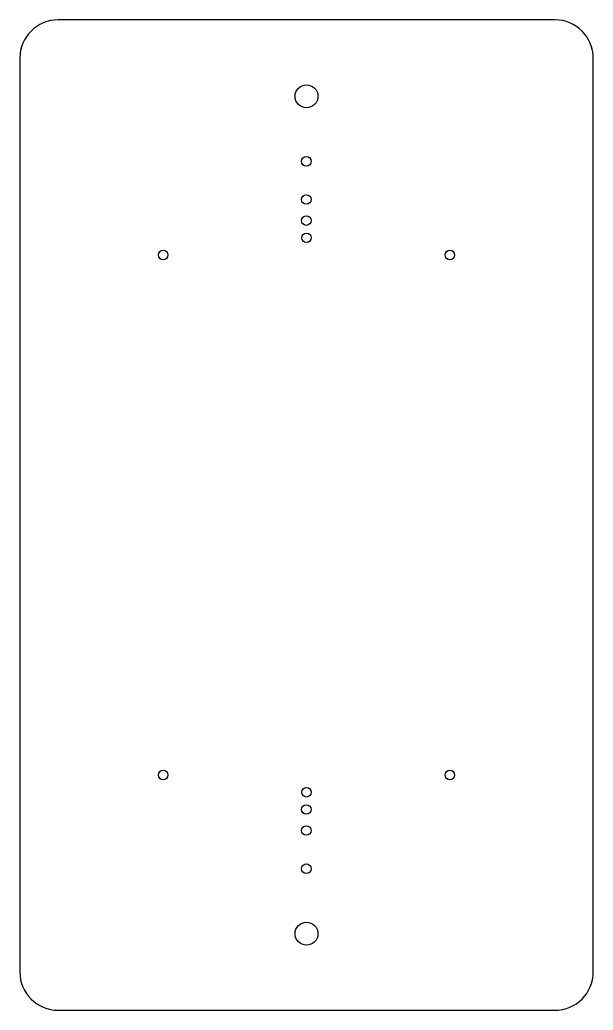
# Model space of a CAD drawing. Header units: millimetres. Extents: x 41 to 191, y -21 to 238.
import ezdxf

# ---------------------------------------------------------------- set-up
doc = ezdxf.new("R2010")
doc.units = ezdxf.units.MM
doc.layers.add('C06231-A', color=7, linetype='Continuous')
doc.layers.add('Default', color=7, linetype='Continuous')

# ---------------------------------------------------------------- blocks, each defined once
blk = doc.blocks.new('SE')
at = {"layer": 'C06231-A', "color": 7, "linetype": 'Continuous'}
for p, q in [((70, 129.5), (5, 129.5)), ((0, 124.5), (0, 5)), ((75, 5), (75, 124.5)), ((5, 0), (70, 0))]:
    blk.add_line(p, q, dxfattribs=at)
for centre, radius in [((37.5, 119.5), 1.5), ((37.48, 111), 0.625), ((37.48, 106), 0.625), ((37.48, 103.25), 0.625), ((37.5, 101), 0.625), ((18.75, 98.75), 0.625), ((56.25, 98.75), 0.625), ((18.75, 30.75), 0.625), ((56.25, 30.75), 0.625), ((37.5, 28.5), 0.625), ((37.48, 26.25), 0.625), ((37.48, 23.5), 0.625), ((37.48, 18.5), 0.625), ((37.5, 10), 1.5)]:
    blk.add_circle(centre, radius, dxfattribs=at)
for centre, start, end in [((5, 124.5), 90, 180), ((70, 124.5), 0, 90), ((5, 5), 180, 270), ((70, 5), 270, 0)]:
    blk.add_arc(centre, 5, start, end, dxfattribs=at)

msp = doc.modelspace()

# ---------------------------------------------------------------- block references
at = {"layer": 'Default', "color": 7, "xscale": 2, "yscale": 2, "zscale": 2}
msp.add_blockref('SE', (40.95, -20.89), dxfattribs=at)

doc.saveas('drawing.dxf')
